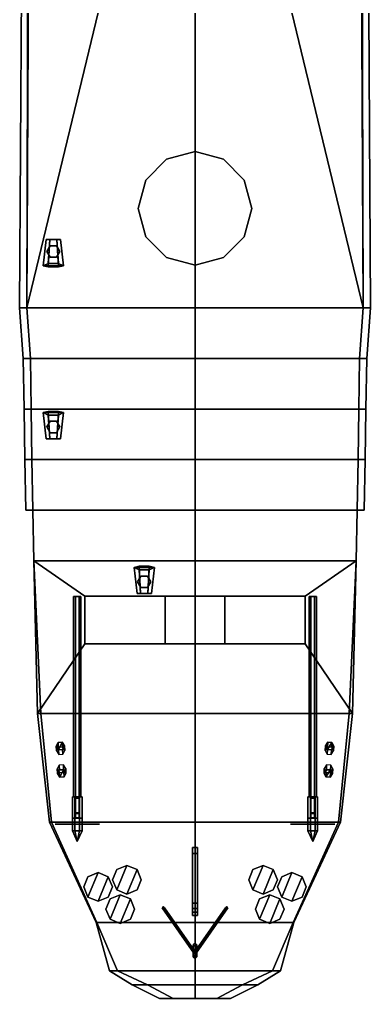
# Model space of a CAD drawing. Extents: x -2.9 to 2.9, y -19.2 to 18.7.
# Drawn here: x -2.93 to 2.93, y -19.18 to -2.79 of the extents above; entities that cross this region are included whole.
import ezdxf

# ---------------------------------------------------------------- set-up
doc = ezdxf.new("R2010")
doc.units = 0
doc.layers.get('0').update_dxf_attribs({"linetype": 'CONTINUOUS'})

msp = doc.modelspace()

# ---------------------------------------------------------------- linework, layer by layer
for points in [[(-2.773, 0.361, 0.52), (-2.814, -7.614, 0.5), (-2.934, -7.614, 0.5), (-2.888, 0.361, 0.52)], [(-2.934, -7.614, 0.5), (-2.934, -7.614, 0.71), (-2.888, 0.361, 0.73), (-2.888, 0.361, 0.52)], [(-2.888, 0.361, 0.73), (-2.934, -7.614, 0.71), (-2.814, -7.614, 0.71), (-2.772, 0.361, 0.73)], [(0, -7.614, -1.644), (-2.814, -7.614, -1.551), (-2.788, 0.361, -1.568), (0, 0.361, -1.644)], [(-2.773, 0.361, 0.52), (-2.788, 0.361, -1.568), (-2.814, -7.614, -1.551), (-2.814, -7.614, 0.5)], [(-1.18, -0.84, 0.78), (-2.771, 0.361, 0.78), (-2.814, -7.614, 0.78)], [(-2.771, 0.361, 0.78), (-2.772, 0.361, 0.73), (-2.814, -7.614, 0.71), (-2.814, -7.614, 0.78)], [(0, 0.361, -1.644), (2.788, 0.361, -1.568), (2.814, -7.614, -1.551), (0, -7.614, -1.644)], [(2.771, 0.361, 0.78), (1.18, -0.84, 0.78), (2.814, -7.614, 0.78)], [(2.771, 0.361, 0.73), (2.814, -7.614, 0.71), (2.934, -7.614, 0.71), (2.891, 0.361, 0.73)], [(2.814, -7.614, 0.78), (2.814, -7.614, 0.71), (2.771, 0.361, 0.73), (2.771, 0.361, 0.78)], [(2.814, -7.614, 0.5), (2.814, -7.614, -1.551), (2.788, 0.361, -1.568), (2.773, 0.361, 0.52)], [(2.891, 0.361, 0.52), (2.934, -7.614, 0.5), (2.814, -7.614, 0.5), (2.773, 0.361, 0.52)], [(2.934, -7.614, 0.71), (2.934, -7.614, 0.5), (2.891, 0.361, 0.52), (2.891, 0.361, 0.73)], [(1.18, -0.84, 0.78), (-1.18, -0.84, 0.78), (-2.814, -7.614, 0.78), (2.814, -7.614, 0.78)], [(0, -5, 0.78), (-0.475, -5.127, 0.78), (-0.475, -5.127, 1.11), (0, -5, 1.11)], [(0.475, -5.127, 0.78), (0, -5, 0.78), (0, -5, 1.11), (0.475, -5.127, 1.11)], [(-0.475, -5.127, 0.78), (-0.823, -5.475, 0.78), (-0.823, -5.475, 1.11), (-0.475, -5.127, 1.11)], [(0.823, -5.475, 0.78), (0.475, -5.127, 0.78), (0.475, -5.127, 1.11), (0.823, -5.475, 1.11)], [(-0.823, -5.475, 0.78), (-0.95, -5.95, 0.78), (-0.95, -5.95, 1.11), (-0.823, -5.475, 1.11)], [(0.95, -5.95, 0.78), (0.823, -5.475, 0.78), (0.823, -5.475, 1.11), (0.95, -5.95, 1.11)], [(-0.95, -5.95, 0.78), (-0.823, -6.425, 0.78), (-0.823, -6.425, 1.11), (-0.95, -5.95, 1.11)], [(0.823, -6.425, 0.78), (0.95, -5.95, 0.78), (0.95, -5.95, 1.11), (0.823, -6.425, 1.11)], [(-2.43, -6.47, 1.254), (-2.49, -6.47, 1.15), (-2.54, -6.91, 1.15), (-2.455, -6.93, 1.297)], [(-2.49, -6.47, 1.15), (-2.43, -6.47, 1.046), (-2.455, -6.87, 1.003), (-2.54, -6.91, 1.15)], [(-2.31, -6.47, 1.046), (-2.43, -6.47, 1.046), (-2.49, -6.47, 1.15), (-2.25, -6.47, 1.15)], [(-2.25, -6.47, 1.15), (-2.49, -6.47, 1.15), (-2.43, -6.47, 1.254), (-2.31, -6.47, 1.254)], [(-2.31, -6.47, 1.254), (-2.43, -6.47, 1.254), (-2.455, -6.93, 1.297), (-2.285, -6.93, 1.297)], [(-2.43, -6.47, 1.046), (-2.31, -6.47, 1.046), (-2.285, -6.87, 1.003), (-2.455, -6.87, 1.003)], [(-2.25, -6.47, 1.15), (-2.31, -6.47, 1.254), (-2.285, -6.93, 1.297), (-2.2, -6.91, 1.15)], [(-2.31, -6.47, 1.046), (-2.25, -6.47, 1.15), (-2.2, -6.91, 1.15), (-2.285, -6.87, 1.003)], [(-0.823, -6.425, 0.78), (-0.475, -6.773, 0.78), (-0.475, -6.773, 1.11), (-0.823, -6.425, 1.11)], [(0.475, -6.773, 0.78), (0.823, -6.425, 0.78), (0.823, -6.425, 1.11), (0.475, -6.773, 1.11)], [(-2.425, -6.575, 0.78), (-2.48, -6.67, 0.78), (-2.48, -6.67, 1.11), (-2.425, -6.575, 1.04)], [(-2.48, -6.67, 0.78), (-2.425, -6.765, 0.78), (-2.425, -6.765, 1.02), (-2.48, -6.67, 1.11)], [(-2.315, -6.575, 0.78), (-2.425, -6.575, 0.78), (-2.425, -6.575, 1.04), (-2.315, -6.575, 1.04)], [(-2.26, -6.67, 0.78), (-2.315, -6.575, 0.78), (-2.315, -6.575, 1.04), (-2.26, -6.67, 1.11)], [(-2.315, -6.765, 0.78), (-2.26, -6.67, 0.78), (-2.26, -6.67, 1.11), (-2.315, -6.765, 1.02)], [(-2.2, -6.91, 1.15), (-2.54, -6.91, 1.15), (-2.455, -6.87, 1.003), (-2.285, -6.87, 1.003)], [(-2.425, -6.765, 0.78), (-2.315, -6.765, 0.78), (-2.315, -6.765, 1.02), (-2.425, -6.765, 1.02)], [(-0.475, -6.773, 0.78), (0, -6.9, 0.78), (0, -6.9, 1.11), (-0.475, -6.773, 1.11)], [(0, -6.9, 0.78), (0.475, -6.773, 0.78), (0.475, -6.773, 1.11), (0, -6.9, 1.11)], [(-2.285, -6.93, 1.297), (-2.455, -6.93, 1.297), (-2.54, -6.91, 1.15), (-2.2, -6.91, 1.15)], [(-2.874, -8.461, 0.5), (-2.874, -8.461, 0.71), (-2.934, -7.614, 0.71), (-2.934, -7.614, 0.5)], [(-2.934, -7.614, 0.71), (-2.874, -8.461, 0.71), (-2.754, -8.461, 0.71), (-2.814, -7.614, 0.71)], [(-2.814, -7.614, 0.5), (-2.754, -8.461, 0.5), (-2.874, -8.461, 0.5), (-2.934, -7.614, 0.5)], [(-2.814, -7.614, 0.5), (-2.814, -7.614, -1.551), (-2.754, -8.461, -1.424), (-2.754, -8.461, 0.5)], [(0, -8.461, -1.644), (-2.754, -8.461, -1.424), (-2.814, -7.614, -1.551), (0, -7.614, -1.644)], [(2.814, -7.614, 0.78), (-2.814, -7.614, 0.78), (-2.754, -8.461, 0.78), (2.754, -8.461, 0.78)], [(-2.814, -7.614, 0.78), (-2.814, -7.614, 0.71), (-2.754, -8.461, 0.71), (-2.754, -8.461, 0.78)], [(0, -7.614, -1.644), (2.814, -7.614, -1.551), (2.754, -8.461, -1.424), (0, -8.461, -1.644)], [(2.754, -8.461, 0.5), (2.754, -8.461, -1.424), (2.814, -7.614, -1.551), (2.814, -7.614, 0.5)], [(2.814, -7.614, 0.71), (2.754, -8.461, 0.71), (2.874, -8.461, 0.71), (2.934, -7.614, 0.71)], [(2.934, -7.614, 0.5), (2.874, -8.461, 0.5), (2.754, -8.461, 0.5), (2.814, -7.614, 0.5)], [(2.754, -8.461, 0.78), (2.754, -8.461, 0.71), (2.814, -7.614, 0.71), (2.814, -7.614, 0.78)], [(2.874, -8.461, 0.71), (2.874, -8.461, 0.5), (2.934, -7.614, 0.5), (2.934, -7.614, 0.71)], [(-2.858, -9.309, 0.5), (-2.858, -9.309, 0.71), (-2.874, -8.461, 0.71), (-2.874, -8.461, 0.5)], [(-2.754, -8.461, 0.5), (-2.738, -9.309, 0.5), (-2.858, -9.309, 0.5), (-2.874, -8.461, 0.5)], [(-2.874, -8.461, 0.71), (-2.858, -9.309, 0.71), (-2.738, -9.309, 0.71), (-2.754, -8.461, 0.71)], [(-2.754, -8.461, 0.5), (-2.754, -8.461, -1.424), (-2.738, -9.309, -1.339), (-2.738, -9.309, 0.5)], [(0, -9.309, -1.644), (-2.738, -9.309, -1.339), (-2.754, -8.461, -1.424), (0, -8.461, -1.644)], [(2.754, -8.461, 0.78), (-2.754, -8.461, 0.78), (-2.738, -9.309, 0.78), (2.738, -9.309, 0.78)], [(-2.754, -8.461, 0.78), (-2.754, -8.461, 0.71), (-2.738, -9.309, 0.71), (-2.738, -9.309, 0.78)], [(0, -8.461, -1.644), (2.754, -8.461, -1.424), (2.738, -9.309, -1.339), (0, -9.309, -1.644)], [(2.738, -9.309, 0.5), (2.738, -9.309, -1.339), (2.754, -8.461, -1.424), (2.754, -8.461, 0.5)], [(2.874, -8.461, 0.5), (2.858, -9.309, 0.5), (2.738, -9.309, 0.5), (2.754, -8.461, 0.5)], [(2.754, -8.461, 0.71), (2.738, -9.309, 0.71), (2.858, -9.309, 0.71), (2.874, -8.461, 0.71)], [(2.738, -9.309, 0.78), (2.738, -9.309, 0.71), (2.754, -8.461, 0.71), (2.754, -8.461, 0.78)], [(2.858, -9.309, 0.71), (2.858, -9.309, 0.5), (2.874, -8.461, 0.5), (2.874, -8.461, 0.71)], [(-2.858, -9.309, 0.71), (-2.849, -10.156, 0.71), (-2.729, -10.156, 0.71), (-2.738, -9.309, 0.71)], [(-2.849, -10.156, 0.5), (-2.849, -10.156, 0.71), (-2.858, -9.309, 0.71), (-2.858, -9.309, 0.5)], [(-2.738, -9.309, 0.5), (-2.729, -10.156, 0.5), (-2.849, -10.156, 0.5), (-2.858, -9.309, 0.5)], [(-2.738, -9.309, 0.5), (-2.738, -9.309, -1.339), (-2.729, -10.156, -1.254), (-2.729, -10.156, 0.5)], [(0, -10.156, -1.644), (-2.729, -10.156, -1.254), (-2.738, -9.309, -1.339), (0, -9.309, -1.644)], [(2.738, -9.309, 0.78), (-2.738, -9.309, 0.78), (-2.729, -10.156, 0.78), (2.729, -10.156, 0.78)], [(-2.738, -9.309, 0.78), (-2.738, -9.309, 0.71), (-2.729, -10.156, 0.71), (-2.729, -10.156, 0.78)], [(0, -9.309, -1.644), (2.738, -9.309, -1.339), (2.729, -10.156, -1.254), (0, -10.156, -1.644)], [(2.729, -10.156, 0.5), (2.729, -10.156, -1.254), (2.738, -9.309, -1.339), (2.738, -9.309, 0.5)], [(2.738, -9.309, 0.71), (2.729, -10.156, 0.71), (2.849, -10.156, 0.71), (2.858, -9.309, 0.71)], [(2.858, -9.309, 0.5), (2.849, -10.156, 0.5), (2.729, -10.156, 0.5), (2.738, -9.309, 0.5)], [(2.729, -10.156, 0.78), (2.729, -10.156, 0.71), (2.738, -9.309, 0.71), (2.738, -9.309, 0.78)], [(2.849, -10.156, 0.71), (2.849, -10.156, 0.5), (2.858, -9.309, 0.5), (2.858, -9.309, 0.71)], [(-2.49, -9.81, 1.15), (-2.43, -9.81, 1.254), (-2.455, -9.35, 1.297), (-2.54, -9.37, 1.15)], [(-2.455, -9.35, 1.297), (-2.285, -9.35, 1.297), (-2.2, -9.37, 1.15), (-2.54, -9.37, 1.15)], [(-2.43, -9.81, 1.046), (-2.49, -9.81, 1.15), (-2.54, -9.37, 1.15), (-2.455, -9.41, 1.003)], [(-2.54, -9.37, 1.15), (-2.2, -9.37, 1.15), (-2.285, -9.41, 1.003), (-2.455, -9.41, 1.003)], [(-2.43, -9.81, 1.254), (-2.31, -9.81, 1.254), (-2.285, -9.35, 1.297), (-2.455, -9.35, 1.297)], [(-2.31, -9.81, 1.046), (-2.43, -9.81, 1.046), (-2.455, -9.41, 1.003), (-2.285, -9.41, 1.003)], [(-2.31, -9.81, 1.254), (-2.25, -9.81, 1.15), (-2.2, -9.37, 1.15), (-2.285, -9.35, 1.297)], [(-2.25, -9.81, 1.15), (-2.31, -9.81, 1.046), (-2.285, -9.41, 1.003), (-2.2, -9.37, 1.15)], [(-2.425, -9.515, 0.78), (-2.48, -9.61, 0.78), (-2.48, -9.61, 1.11), (-2.425, -9.515, 1.02)], [(-2.48, -9.61, 0.78), (-2.425, -9.705, 0.78), (-2.425, -9.705, 1.04), (-2.48, -9.61, 1.11)], [(-2.315, -9.515, 0.78), (-2.425, -9.515, 0.78), (-2.425, -9.515, 1.02), (-2.315, -9.515, 1.02)], [(-2.26, -9.61, 0.78), (-2.315, -9.515, 0.78), (-2.315, -9.515, 1.02), (-2.26, -9.61, 1.11)], [(-2.315, -9.705, 0.78), (-2.26, -9.61, 0.78), (-2.26, -9.61, 1.11), (-2.315, -9.705, 1.04)], [(-2.49, -9.81, 1.15), (-2.25, -9.81, 1.15), (-2.31, -9.81, 1.254), (-2.43, -9.81, 1.254)], [(-2.43, -9.81, 1.046), (-2.31, -9.81, 1.046), (-2.25, -9.81, 1.15), (-2.49, -9.81, 1.15)], [(-2.425, -9.705, 0.78), (-2.315, -9.705, 0.78), (-2.315, -9.705, 1.04), (-2.425, -9.705, 1.04)], [(-2.729, -10.156, 0.5), (-2.712, -11.004, 0.5), (-2.832, -11.004, 0.5), (-2.849, -10.156, 0.5)], [(-2.849, -10.156, 0.71), (-2.832, -11.004, 0.71), (-2.712, -11.004, 0.71), (-2.729, -10.156, 0.71)], [(-2.832, -11.004, 0.5), (-2.832, -11.004, 0.71), (-2.849, -10.156, 0.71), (-2.849, -10.156, 0.5)], [(-2.729, -10.156, 0.5), (-2.729, -10.156, -1.254), (-2.712, -11.004, -1.152), (-2.712, -11.004, 0.5)], [(0, -11.004, -1.644), (-2.712, -11.004, -1.152), (-2.729, -10.156, -1.254), (0, -10.156, -1.644)], [(2.729, -10.156, 0.78), (-2.729, -10.156, 0.78), (-2.712, -11.004, 0.78), (2.712, -11.004, 0.78)], [(-2.729, -10.156, 0.78), (-2.729, -10.156, 0.71), (-2.712, -11.004, 0.71), (-2.712, -11.004, 0.78)], [(0, -10.156, -1.644), (2.729, -10.156, -1.254), (2.712, -11.004, -1.152), (0, -11.004, -1.644)], [(2.712, -11.004, 0.5), (2.712, -11.004, -1.152), (2.729, -10.156, -1.254), (2.729, -10.156, 0.5)], [(2.849, -10.156, 0.5), (2.832, -11.004, 0.5), (2.712, -11.004, 0.5), (2.729, -10.156, 0.5)], [(2.729, -10.156, 0.71), (2.712, -11.004, 0.71), (2.832, -11.004, 0.71), (2.849, -10.156, 0.71)], [(2.712, -11.004, 0.78), (2.712, -11.004, 0.71), (2.729, -10.156, 0.71), (2.729, -10.156, 0.78)], [(2.832, -11.004, 0.71), (2.832, -11.004, 0.5), (2.849, -10.156, 0.5), (2.849, -10.156, 0.71)], [(-2.712, -11.004, 0.5), (-2.712, -11.004, 0.71), (-2.832, -11.004, 0.71), (-2.832, -11.004, 0.5)], [(-2.712, -11.004, 0.78), (-2.712, -11.004, -1.152), (-2.695, -11.851, -0.974), (-2.695, -11.851, 0.78)], [(0, -11.851, -1.407), (-2.695, -11.851, -0.974), (-2.712, -11.004, -1.152), (0, -11.004, -1.644)], [(2.712, -11.004, 0.78), (-2.712, -11.004, 0.78), (-2.695, -11.851, 0.78), (2.695, -11.851, 0.78)], [(0, -11.004, -1.644), (2.712, -11.004, -1.152), (2.695, -11.851, -0.974), (0, -11.851, -1.407)], [(2.695, -11.851, 0.78), (2.695, -11.851, -0.974), (2.712, -11.004, -1.152), (2.712, -11.004, 0.78)], [(2.712, -11.004, 0.71), (2.712, -11.004, 0.5), (2.832, -11.004, 0.5), (2.832, -11.004, 0.71)], [(-2.695, -11.851, 0.78), (-2.695, -11.851, -0.974), (-2.577, -14.409, -0.661), (-2.636, -14.409, 0.78)], [(0, -14.409, -1.059), (-2.577, -14.409, -0.661), (-2.695, -11.851, -0.974), (0, -11.851, -1.407)], [(-1.84, -12.44, 0.78), (-2.695, -11.851, 0.78), (-2.636, -14.409, 0.78), (-1.84, -13.24, 0.78)], [(2.695, -11.851, 0.78), (-2.695, -11.851, 0.78), (-1.84, -12.44, 0.78), (1.84, -12.44, 0.78)], [(-0.935, -11.94, 1.297), (-0.765, -11.94, 1.297), (-0.68, -11.96, 1.15), (-1.02, -11.96, 1.15)], [(-0.97, -12.4, 1.15), (-0.91, -12.4, 1.254), (-0.935, -11.94, 1.297), (-1.02, -11.96, 1.15)], [(-1.02, -11.96, 1.15), (-0.68, -11.96, 1.15), (-0.765, -12, 1.003), (-0.935, -12, 1.003)], [(-0.91, -12.4, 1.046), (-0.97, -12.4, 1.15), (-1.02, -11.96, 1.15), (-0.935, -12, 1.003)], [(-0.91, -12.4, 1.254), (-0.79, -12.4, 1.254), (-0.765, -11.94, 1.297), (-0.935, -11.94, 1.297)], [(-0.79, -12.4, 1.254), (-0.73, -12.4, 1.15), (-0.68, -11.96, 1.15), (-0.765, -11.94, 1.297)], [(-0.73, -12.4, 1.15), (-0.79, -12.4, 1.046), (-0.765, -12, 1.003), (-0.68, -11.96, 1.15)], [(0, -11.851, -1.407), (2.695, -11.851, -0.974), (2.577, -14.409, -0.661), (0, -14.409, -1.059)], [(2.695, -11.851, 0.78), (1.84, -12.44, 0.78), (1.84, -13.24, 0.78), (2.636, -14.409, 0.78)], [(2.636, -14.409, 0.78), (2.577, -14.409, -0.661), (2.695, -11.851, -0.974), (2.695, -11.851, 0.78)], [(-0.905, -12.105, 0.78), (-0.96, -12.2, 0.78), (-0.96, -12.2, 1.11), (-0.905, -12.105, 1.02)], [(-0.79, -12.4, 1.046), (-0.91, -12.4, 1.046), (-0.935, -12, 1.003), (-0.765, -12, 1.003)], [(-0.795, -12.105, 0.78), (-0.905, -12.105, 0.78), (-0.905, -12.105, 1.02), (-0.795, -12.105, 1.02)], [(-0.74, -12.2, 0.78), (-0.795, -12.105, 0.78), (-0.795, -12.105, 1.02), (-0.74, -12.2, 1.11)], [(-0.96, -12.2, 0.78), (-0.905, -12.295, 0.78), (-0.905, -12.295, 1.04), (-0.96, -12.2, 1.11)], [(-0.795, -12.295, 0.78), (-0.74, -12.2, 0.78), (-0.74, -12.2, 1.11), (-0.795, -12.295, 1.04)], [(-2.03, -12.45, -0.82), (-2, -12.45, -0.872), (-2, -15.8, -0.982), (-2.03, -15.8, -0.93)], [(-2, -12.45, -0.768), (-2.03, -12.45, -0.82), (-2.03, -15.8, -0.93), (-2, -15.8, -0.878)], [(-2, -12.45, -0.872), (-1.94, -12.45, -0.872), (-1.94, -15.8, -0.982), (-2, -15.8, -0.982)], [(-1.94, -12.45, -0.768), (-2, -12.45, -0.768), (-2, -15.8, -0.878), (-1.94, -15.8, -0.878)], [(-1.94, -12.45, -0.872), (-1.91, -12.45, -0.82), (-1.91, -15.8, -0.93), (-1.94, -15.8, -0.982)], [(-1.91, -12.45, -0.82), (-1.94, -12.45, -0.768), (-1.94, -15.8, -0.878), (-1.91, -15.8, -0.93)], [(-1.84, -12.44, 0.78), (-1.84, -13.24, 0.78), (-1.84, -13.24, 1.44), (-1.84, -12.44, 1.44)], [(-1.84, -12.44, 1.44), (-1.84, -13.24, 1.44), (-0.5, -13.24, 1.44), (-0.5, -12.44, 1.44)], [(-0.5, -12.44, 1.44), (-0.5, -12.44, 0.78), (-1.84, -12.44, 0.78), (-1.84, -12.44, 1.44)], [(-0.91, -12.4, 1.046), (-0.79, -12.4, 1.046), (-0.73, -12.4, 1.15), (-0.97, -12.4, 1.15)], [(-0.97, -12.4, 1.15), (-0.73, -12.4, 1.15), (-0.79, -12.4, 1.254), (-0.91, -12.4, 1.254)], [(-0.905, -12.295, 0.78), (-0.795, -12.295, 0.78), (-0.795, -12.295, 1.04), (-0.905, -12.295, 1.04)], [(-0.5, -13.24, 1.44), (-0.5, -13.24, 0.78), (-0.5, -12.44, 0.78), (-0.5, -12.44, 1.44)], [(0.5, -12.44, 0.78), (-0.5, -12.44, 0.78), (-0.5, -13.24, 0.78), (0.5, -13.24, 0.78)], [(0.5, -12.44, 0.78), (0.5, -13.24, 0.78), (0.5, -13.24, 1.44), (0.5, -12.44, 1.44)], [(0.5, -12.44, 1.44), (0.5, -13.24, 1.44), (1.84, -13.24, 1.44), (1.84, -12.44, 1.44)], [(1.84, -12.44, 1.44), (1.84, -12.44, 0.78), (0.5, -12.44, 0.78), (0.5, -12.44, 1.44)], [(1.84, -13.24, 1.44), (1.84, -13.24, 0.78), (1.84, -12.44, 0.78), (1.84, -12.44, 1.44)], [(1.94, -12.45, -0.768), (1.91, -12.45, -0.82), (1.91, -15.8, -0.93), (1.94, -15.8, -0.878)], [(1.91, -12.45, -0.82), (1.94, -12.45, -0.872), (1.94, -15.8, -0.982), (1.91, -15.8, -0.93)], [(2, -12.45, -0.768), (1.94, -12.45, -0.768), (1.94, -15.8, -0.878), (2, -15.8, -0.878)], [(1.94, -12.45, -0.872), (2, -12.45, -0.872), (2, -15.8, -0.982), (1.94, -15.8, -0.982)], [(2.03, -12.45, -0.82), (2, -12.45, -0.768), (2, -15.8, -0.878), (2.03, -15.8, -0.93)], [(2, -12.45, -0.872), (2.03, -12.45, -0.82), (2.03, -15.8, -0.93), (2, -15.8, -0.982)], [(1.84, -13.24, 0.78), (-1.84, -13.24, 0.78), (-2.636, -14.409, 0.78), (2.636, -14.409, 0.78)], [(-1.84, -13.24, 1.44), (-1.84, -13.24, 0.78), (-0.5, -13.24, 0.78), (-0.5, -13.24, 1.44)], [(0.5, -13.24, 1.44), (0.5, -13.24, 0.78), (1.84, -13.24, 0.78), (1.84, -13.24, 1.44)], [(-2.636, -14.409, 0.78), (-2.577, -14.409, -0.661), (-2.399, -16.227, -0.356), (-2.432, -16.227, 0.78)], [(2.636, -14.409, 0.78), (-2.636, -14.409, 0.78), (-2.432, -16.227, 0.78), (2.432, -16.227, 0.78)], [(0, -16.227, -0.678), (-2.399, -16.227, -0.356), (-2.577, -14.409, -0.661), (0, -14.409, -1.059)], [(0, -14.409, -1.059), (2.577, -14.409, -0.661), (2.399, -16.227, -0.356), (0, -16.227, -0.678)], [(2.432, -16.227, 0.78), (2.399, -16.227, -0.356), (2.577, -14.409, -0.661), (2.636, -14.409, 0.78)], [(-2.291, -14.892, 1.01), (-2.322, -14.954, 1.01), (-2.284, -15.013, 1.01), (-2.221, -14.888, 1.01)], [(-2.286, -14.972, 0.78), (-2.318, -15.034, 0.78), (-2.322, -14.954, 1.01), (-2.291, -14.892, 1.01)], [(-2.217, -14.968, 0.78), (-2.286, -14.972, 0.78), (-2.291, -14.892, 1.01), (-2.221, -14.888, 1.01)], [(-2.221, -14.888, 1.01), (-2.284, -15.013, 1.01), (-2.214, -15.009, 1.01), (-2.183, -14.947, 1.01)], [(-2.178, -15.027, 0.78), (-2.217, -14.968, 0.78), (-2.221, -14.888, 1.01), (-2.183, -14.947, 1.01)], [(2.217, -14.968, 0.78), (2.178, -15.027, 0.78), (2.183, -14.947, 1.01), (2.221, -14.888, 1.01)], [(2.221, -14.888, 1.01), (2.183, -14.947, 1.01), (2.214, -15.009, 1.01), (2.291, -14.892, 1.01)], [(2.291, -14.892, 1.01), (2.214, -15.009, 1.01), (2.284, -15.013, 1.01), (2.322, -14.954, 1.01)], [(2.286, -14.972, 0.78), (2.217, -14.968, 0.78), (2.221, -14.888, 1.01), (2.291, -14.892, 1.01)], [(2.318, -15.034, 0.78), (2.286, -14.972, 0.78), (2.291, -14.892, 1.01), (2.322, -14.954, 1.01)], [(-2.318, -15.034, 0.78), (-2.28, -15.093, 0.78), (-2.284, -15.013, 1.01), (-2.322, -14.954, 1.01)], [(-2.28, -15.093, 0.78), (-2.21, -15.089, 0.78), (-2.214, -15.009, 1.01), (-2.284, -15.013, 1.01)], [(-2.21, -15.089, 0.78), (-2.178, -15.027, 0.78), (-2.183, -14.947, 1.01), (-2.214, -15.009, 1.01)], [(2.178, -15.027, 0.78), (2.21, -15.089, 0.78), (2.214, -15.009, 1.01), (2.183, -14.947, 1.01)], [(2.21, -15.089, 0.78), (2.28, -15.093, 0.78), (2.284, -15.013, 1.01), (2.214, -15.009, 1.01)], [(2.28, -15.093, 0.78), (2.318, -15.034, 0.78), (2.322, -14.954, 1.01), (2.284, -15.013, 1.01)], [(-2.271, -15.271, 0.78), (-2.303, -15.333, 0.78), (-2.298, -15.413, 1.01), (-2.267, -15.351, 1.01)], [(-2.303, -15.333, 0.78), (-2.264, -15.392, 0.78), (-2.26, -15.472, 1.01), (-2.298, -15.413, 1.01)], [(-2.26, -15.472, 1.01), (-2.197, -15.347, 1.01), (-2.267, -15.351, 1.01), (-2.298, -15.413, 1.01)], [(-2.201, -15.267, 0.78), (-2.271, -15.271, 0.78), (-2.267, -15.351, 1.01), (-2.197, -15.347, 1.01)], [(-2.264, -15.392, 0.78), (-2.195, -15.389, 0.78), (-2.19, -15.468, 1.01), (-2.26, -15.472, 1.01)], [(-2.19, -15.468, 1.01), (-2.159, -15.406, 1.01), (-2.197, -15.347, 1.01), (-2.26, -15.472, 1.01)], [(-2.163, -15.326, 0.78), (-2.201, -15.267, 0.78), (-2.197, -15.347, 1.01), (-2.159, -15.406, 1.01)], [(-2.195, -15.389, 0.78), (-2.163, -15.326, 0.78), (-2.159, -15.406, 1.01), (-2.19, -15.468, 1.01)], [(2.201, -15.267, 0.78), (2.163, -15.326, 0.78), (2.159, -15.406, 1.01), (2.197, -15.347, 1.01)], [(2.163, -15.326, 0.78), (2.195, -15.389, 0.78), (2.19, -15.468, 1.01), (2.159, -15.406, 1.01)], [(2.19, -15.468, 1.01), (2.267, -15.351, 1.01), (2.197, -15.347, 1.01), (2.159, -15.406, 1.01)], [(2.26, -15.472, 1.01), (2.298, -15.413, 1.01), (2.267, -15.351, 1.01), (2.19, -15.468, 1.01)], [(2.195, -15.389, 0.78), (2.264, -15.392, 0.78), (2.26, -15.472, 1.01), (2.19, -15.468, 1.01)], [(2.271, -15.271, 0.78), (2.201, -15.267, 0.78), (2.197, -15.347, 1.01), (2.267, -15.351, 1.01)], [(2.264, -15.392, 0.78), (2.303, -15.333, 0.78), (2.298, -15.413, 1.01), (2.26, -15.472, 1.01)], [(2.303, -15.333, 0.78), (2.271, -15.271, 0.78), (2.267, -15.351, 1.01), (2.298, -15.413, 1.01)], [(-2.01, -15.8, -0.861), (-2.05, -15.8, -0.93), (-2.05, -16.16, -0.95), (-2.01, -16.16, -0.881)], [(-2.05, -15.8, -0.93), (-2.01, -15.8, -0.999), (-2.01, -16.16, -1.019), (-2.05, -16.16, -0.95)], [(-2.01, -15.8, -0.999), (-1.93, -15.8, -0.999), (-1.93, -16.16, -1.019), (-2.01, -16.16, -1.019)], [(-1.93, -15.8, -0.861), (-2.01, -15.8, -0.861), (-2.01, -16.16, -0.881), (-1.93, -16.16, -0.881)], [(-2, -15.82, -0.66), (-2, -15.8, -0.42), (-1.94, -15.8, -0.42), (-1.94, -15.82, -0.66)], [(-2, -16.07, -0.37), (-2, -15.8, -0.42), (-2, -15.82, -0.66), (-2, -16.08, -0.66)], [(-2, -15.83, -0.87), (-2, -16.15, -0.88), (-2, -16.08, -0.66), (-2, -15.82, -0.66)], [(-1.94, -15.82, -0.66), (-1.94, -15.83, -0.87), (-2, -15.83, -0.87), (-2, -15.82, -0.66)], [(-1.94, -15.82, -0.66), (-1.94, -15.8, -0.42), (-1.94, -16.07, -0.37), (-1.94, -16.08, -0.66)], [(-1.94, -16.08, -0.66), (-1.94, -16.15, -0.88), (-1.94, -15.83, -0.87), (-1.94, -15.82, -0.66)], [(-1.93, -15.8, -0.999), (-1.89, -15.8, -0.93), (-1.89, -16.16, -0.95), (-1.93, -16.16, -1.019)], [(-1.89, -15.8, -0.93), (-1.93, -15.8, -0.861), (-1.93, -16.16, -0.881), (-1.89, -16.16, -0.95)], [(1.89, -15.8, -0.93), (1.93, -15.8, -0.999), (1.93, -16.16, -1.019), (1.89, -16.16, -0.95)], [(1.93, -15.8, -0.861), (1.89, -15.8, -0.93), (1.89, -16.16, -0.95), (1.93, -16.16, -0.881)], [(1.93, -15.8, -0.999), (2.01, -15.8, -0.999), (2.01, -16.16, -1.019), (1.93, -16.16, -1.019)], [(2.01, -15.8, -0.861), (1.93, -15.8, -0.861), (1.93, -16.16, -0.881), (2.01, -16.16, -0.881)], [(1.94, -16.07, -0.37), (1.94, -15.8, -0.42), (1.94, -15.82, -0.66), (1.94, -16.08, -0.66)], [(1.94, -15.82, -0.66), (1.94, -15.8, -0.42), (2, -15.8, -0.42), (2, -15.82, -0.66)], [(1.94, -15.83, -0.87), (1.94, -16.15, -0.88), (1.94, -16.08, -0.66), (1.94, -15.82, -0.66)], [(2, -15.82, -0.66), (2, -15.83, -0.87), (1.94, -15.83, -0.87), (1.94, -15.82, -0.66)], [(2, -15.82, -0.66), (2, -15.8, -0.42), (2, -16.07, -0.37), (2, -16.08, -0.66)], [(2, -16.08, -0.66), (2, -16.15, -0.88), (2, -15.83, -0.87), (2, -15.82, -0.66)], [(2.01, -15.8, -0.999), (2.05, -15.8, -0.93), (2.05, -16.16, -0.95), (2.01, -16.16, -1.019)], [(2.05, -15.8, -0.93), (2.01, -15.8, -0.861), (2.01, -16.16, -0.881), (2.05, -16.16, -0.95)], [(-2.05, -16.16, -0.95), (-2.01, -16.16, -1.019), (-2.01, -16.37, -1.019), (-2.05, -16.37, -0.95)], [(-2.01, -16.16, -0.881), (-2.05, -16.16, -0.95), (-2.05, -16.37, -0.95), (-2.01, -16.37, -0.881)], [(-2.01, -16.16, -1.019), (-1.93, -16.16, -1.019), (-1.93, -16.37, -1.019), (-2.01, -16.37, -1.019)], [(-1.93, -16.16, -0.881), (-2.01, -16.16, -0.881), (-2.01, -16.37, -0.881), (-1.93, -16.37, -0.881)], [(-1.94, -16.08, -0.66), (-1.94, -16.07, -0.37), (-2, -16.07, -0.37), (-2, -16.08, -0.66)], [(-2, -16.08, -0.66), (-2, -16.15, -0.88), (-1.94, -16.15, -0.88), (-1.94, -16.08, -0.66)], [(-1.93, -16.16, -1.019), (-1.89, -16.16, -0.95), (-1.89, -16.37, -0.95), (-1.93, -16.37, -1.019)], [(-1.89, -16.16, -0.95), (-1.93, -16.16, -0.881), (-1.93, -16.37, -0.881), (-1.89, -16.37, -0.95)], [(1.93, -16.16, -0.881), (1.89, -16.16, -0.95), (1.89, -16.37, -0.95), (1.93, -16.37, -0.881)], [(1.89, -16.16, -0.95), (1.93, -16.16, -1.019), (1.93, -16.37, -1.019), (1.89, -16.37, -0.95)], [(2.01, -16.16, -0.881), (1.93, -16.16, -0.881), (1.93, -16.37, -0.881), (2.01, -16.37, -0.881)], [(1.93, -16.16, -1.019), (2.01, -16.16, -1.019), (2.01, -16.37, -1.019), (1.93, -16.37, -1.019)], [(2, -16.08, -0.66), (2, -16.07, -0.37), (1.94, -16.07, -0.37), (1.94, -16.08, -0.66)], [(1.94, -16.08, -0.66), (1.94, -16.15, -0.88), (2, -16.15, -0.88), (2, -16.08, -0.66)], [(2.05, -16.16, -0.95), (2.01, -16.16, -0.881), (2.01, -16.37, -0.881), (2.05, -16.37, -0.95)], [(2.01, -16.16, -1.019), (2.05, -16.16, -0.95), (2.05, -16.37, -0.95), (2.01, -16.37, -1.019)], [(-2.432, -16.227, 0.78), (-2.399, -16.227, -0.356), (-1.644, -17.904, 0.077), (-1.653, -17.904, 0.78)], [(2.432, -16.227, 0.78), (-2.432, -16.227, 0.78), (-1.653, -17.904, 0.78), (1.653, -17.904, 0.78)], [(0, -17.904, -0.364), (-1.644, -17.904, 0.077), (-2.399, -16.227, -0.356), (0, -16.227, -0.678)], [(-2.19, -16.26, -0.81), (-2.34, -16.26, -1.02), (-2.13, -16.26, -1.07), (-1.97, -16.26, -0.95)], [(-1.97, -16.26, -0.95), (-2.13, -16.26, -1.07), (-2.34, -16.26, -1.02), (-2.19, -16.26, -0.81)], [(-2.11, -16.26, -1.17), (-1.9, -16.26, -1.32), (-1.85, -16.26, -1.11), (-1.97, -16.26, -0.95)], [(-1.97, -16.26, -0.95), (-1.85, -16.26, -1.11), (-1.9, -16.26, -1.32), (-2.11, -16.26, -1.17)], [(-1.97, -16.26, -0.95), (-2.09, -16.26, -0.79), (-2.04, -16.26, -0.58), (-1.83, -16.26, -0.73)], [(-1.83, -16.26, -0.73), (-2.04, -16.26, -0.58), (-2.09, -16.26, -0.79), (-1.97, -16.26, -0.95)], [(-2.05, -16.37, -0.95), (-2.01, -16.37, -1.019), (-1.97, -16.55, -0.95)], [(-2.01, -16.37, -0.881), (-2.05, -16.37, -0.95), (-1.97, -16.55, -0.95)], [(-2.01, -16.37, -1.019), (-1.93, -16.37, -1.019), (-1.97, -16.55, -0.95)], [(-1.93, -16.37, -0.881), (-2.01, -16.37, -0.881), (-1.97, -16.55, -0.95)], [(-1.75, -16.26, -1.09), (-1.6, -16.26, -0.88), (-1.81, -16.26, -0.83), (-1.97, -16.26, -0.95)], [(-1.97, -16.26, -0.95), (-1.81, -16.26, -0.83), (-1.6, -16.26, -0.88), (-1.75, -16.26, -1.09)], [(-1.93, -16.37, -1.019), (-1.89, -16.37, -0.95), (-1.97, -16.55, -0.95)], [(-1.89, -16.37, -0.95), (-1.93, -16.37, -0.881), (-1.97, -16.55, -0.95)], [(0, -16.227, -0.678), (2.399, -16.227, -0.356), (1.644, -17.904, 0.077), (0, -17.904, -0.364)], [(1.97, -16.26, -0.95), (1.81, -16.26, -1.07), (1.6, -16.26, -1.02), (1.75, -16.26, -0.81)], [(1.75, -16.26, -0.81), (1.6, -16.26, -1.02), (1.81, -16.26, -1.07), (1.97, -16.26, -0.95)], [(1.653, -17.904, 0.78), (1.644, -17.904, 0.077), (2.399, -16.227, -0.356), (2.432, -16.227, 0.78)], [(1.97, -16.26, -0.95), (2.09, -16.26, -1.11), (2.04, -16.26, -1.32), (1.83, -16.26, -1.17)], [(1.83, -16.26, -1.17), (2.04, -16.26, -1.32), (2.09, -16.26, -1.11), (1.97, -16.26, -0.95)], [(1.97, -16.26, -0.95), (1.85, -16.26, -0.79), (1.9, -16.26, -0.58), (2.11, -16.26, -0.73)], [(2.11, -16.26, -0.73), (1.9, -16.26, -0.58), (1.85, -16.26, -0.79), (1.97, -16.26, -0.95)], [(1.93, -16.37, -0.881), (1.89, -16.37, -0.95), (1.97, -16.55, -0.95)], [(1.89, -16.37, -0.95), (1.93, -16.37, -1.019), (1.97, -16.55, -0.95)], [(2.01, -16.37, -0.881), (1.93, -16.37, -0.881), (1.97, -16.55, -0.95)], [(1.93, -16.37, -1.019), (2.01, -16.37, -1.019), (1.97, -16.55, -0.95)], [(1.97, -16.26, -0.95), (2.13, -16.26, -0.83), (2.34, -16.26, -0.88), (2.19, -16.26, -1.09)], [(2.19, -16.26, -1.09), (2.34, -16.26, -0.88), (2.13, -16.26, -0.83), (1.97, -16.26, -0.95)], [(2.05, -16.37, -0.95), (2.01, -16.37, -0.881), (1.97, -16.55, -0.95)], [(2.01, -16.37, -1.019), (2.05, -16.37, -0.95), (1.97, -16.55, -0.95)], [(-0.04, -16.65, -1.44), (-0.04, -16.75, -1.5), (-0.04, -16.75, -0.59), (-0.04, -16.65, -0.65)], [(-0.04, -16.65, -0.65), (-0.04, -16.75, -0.59), (0.04, -16.75, -0.59), (0.04, -16.65, -0.65)], [(0.04, -16.65, -0.65), (0.04, -16.65, -1.44), (-0.04, -16.65, -1.44), (-0.04, -16.65, -0.65)], [(0.04, -16.65, -1.44), (0.04, -16.75, -1.5), (-0.04, -16.75, -1.5), (-0.04, -16.65, -1.44)], [(0.04, -16.75, -0.59), (0.04, -16.75, -1.5), (0.04, -16.65, -1.44), (0.04, -16.65, -0.65)], [(-0.04, -16.75, -0.59), (-0.04, -17.73, -0.59), (0.04, -17.73, -0.59), (0.04, -16.75, -0.59)], [(-0.04, -16.75, -1.5), (-0.04, -17.58, -1.5), (-0.04, -17.73, -0.59), (-0.04, -16.75, -0.59)], [(0.04, -16.75, -1.5), (0.04, -17.58, -1.5), (-0.04, -17.58, -1.5), (-0.04, -16.75, -1.5)], [(0.04, -17.73, -0.59), (0.04, -17.58, -1.5), (0.04, -16.75, -1.5), (0.04, -16.75, -0.59)], [(-1.31, -17.36, 1.33), (-1.14, -16.95, 1.33), (-1.31, -17.02, 1.33), (-1.38, -17.19, 1.33)], [(-1.31, -17.02, 0.78), (-1.38, -17.19, 0.78), (-1.38, -17.19, 1.33), (-1.31, -17.02, 1.33)], [(-1.14, -16.95, 0.78), (-1.31, -17.02, 0.78), (-1.31, -17.02, 1.33), (-1.14, -16.95, 1.33)], [(-1.14, -17.43, 1.33), (-0.97, -17.02, 1.33), (-1.14, -16.95, 1.33), (-1.31, -17.36, 1.33)], [(-0.97, -17.02, 0.78), (-1.14, -16.95, 0.78), (-1.14, -16.95, 1.33), (-0.97, -17.02, 1.33)], [(-0.97, -17.36, 1.33), (-0.9, -17.19, 1.33), (-0.97, -17.02, 1.33), (-1.14, -17.43, 1.33)], [(-0.9, -17.19, 0.78), (-0.97, -17.02, 0.78), (-0.97, -17.02, 1.33), (-0.9, -17.19, 1.33)], [(0.97, -17.36, 1.33), (1.14, -16.95, 1.33), (0.97, -17.02, 1.33), (0.9, -17.19, 1.33)], [(0.9, -17.19, 1.33), (0.97, -17.02, 1.33), (0.97, -17.02, 0.78), (0.9, -17.19, 0.78)], [(0.97, -17.02, 1.33), (1.14, -16.95, 1.33), (1.14, -16.95, 0.78), (0.97, -17.02, 0.78)], [(1.14, -17.43, 1.33), (1.31, -17.02, 1.33), (1.14, -16.95, 1.33), (0.97, -17.36, 1.33)], [(1.14, -16.95, 1.33), (1.31, -17.02, 1.33), (1.31, -17.02, 0.78), (1.14, -16.95, 0.78)], [(1.31, -17.36, 1.33), (1.38, -17.19, 1.33), (1.31, -17.02, 1.33), (1.14, -17.43, 1.33)], [(1.31, -17.02, 1.33), (1.38, -17.19, 1.33), (1.38, -17.19, 0.78), (1.31, -17.02, 0.78)], [(-1.79, -17.48, 1.33), (-1.62, -17.07, 1.33), (-1.79, -17.14, 1.33), (-1.86, -17.31, 1.33)], [(-1.79, -17.14, 0.78), (-1.86, -17.31, 0.78), (-1.86, -17.31, 1.33), (-1.79, -17.14, 1.33)], [(-1.62, -17.07, 0.78), (-1.79, -17.14, 0.78), (-1.79, -17.14, 1.33), (-1.62, -17.07, 1.33)], [(-1.62, -17.55, 1.33), (-1.45, -17.14, 1.33), (-1.62, -17.07, 1.33), (-1.79, -17.48, 1.33)], [(-1.45, -17.14, 0.78), (-1.62, -17.07, 0.78), (-1.62, -17.07, 1.33), (-1.45, -17.14, 1.33)], [(-1.45, -17.48, 1.33), (-1.38, -17.31, 1.33), (-1.45, -17.14, 1.33), (-1.62, -17.55, 1.33)], [(-1.38, -17.31, 0.78), (-1.45, -17.14, 0.78), (-1.45, -17.14, 1.33), (-1.38, -17.31, 1.33)], [(-1.38, -17.19, 0.78), (-1.31, -17.36, 0.78), (-1.31, -17.36, 1.33), (-1.38, -17.19, 1.33)], [(-0.97, -17.36, 0.78), (-0.9, -17.19, 0.78), (-0.9, -17.19, 1.33), (-0.97, -17.36, 1.33)], [(0.97, -17.36, 1.33), (0.9, -17.19, 1.33), (0.9, -17.19, 0.78), (0.97, -17.36, 0.78)], [(1.38, -17.19, 1.33), (1.31, -17.36, 1.33), (1.31, -17.36, 0.78), (1.38, -17.19, 0.78)], [(1.45, -17.48, 1.33), (1.62, -17.07, 1.33), (1.45, -17.14, 1.33), (1.38, -17.31, 1.33)], [(1.38, -17.31, 1.33), (1.45, -17.14, 1.33), (1.45, -17.14, 0.78), (1.38, -17.31, 0.78)], [(1.45, -17.14, 1.33), (1.62, -17.07, 1.33), (1.62, -17.07, 0.78), (1.45, -17.14, 0.78)], [(1.62, -17.55, 1.33), (1.79, -17.14, 1.33), (1.62, -17.07, 1.33), (1.45, -17.48, 1.33)], [(1.62, -17.07, 1.33), (1.79, -17.14, 1.33), (1.79, -17.14, 0.78), (1.62, -17.07, 0.78)], [(1.79, -17.48, 1.33), (1.86, -17.31, 1.33), (1.79, -17.14, 1.33), (1.62, -17.55, 1.33)], [(1.79, -17.14, 1.33), (1.86, -17.31, 1.33), (1.86, -17.31, 0.78), (1.79, -17.14, 0.78)], [(-1.86, -17.31, 0.78), (-1.79, -17.48, 0.78), (-1.79, -17.48, 1.33), (-1.86, -17.31, 1.33)], [(-1.45, -17.48, 0.78), (-1.38, -17.31, 0.78), (-1.38, -17.31, 1.33), (-1.45, -17.48, 1.33)], [(-1.31, -17.36, 0.78), (-1.14, -17.43, 0.78), (-1.14, -17.43, 1.33), (-1.31, -17.36, 1.33)], [(-1.14, -17.43, 0.78), (-0.97, -17.36, 0.78), (-0.97, -17.36, 1.33), (-1.14, -17.43, 1.33)], [(1.14, -17.43, 1.33), (0.97, -17.36, 1.33), (0.97, -17.36, 0.78), (1.14, -17.43, 0.78)], [(1.31, -17.36, 1.33), (1.14, -17.43, 1.33), (1.14, -17.43, 0.78), (1.31, -17.36, 0.78)], [(1.45, -17.48, 1.33), (1.38, -17.31, 1.33), (1.38, -17.31, 0.78), (1.45, -17.48, 0.78)], [(1.86, -17.31, 1.33), (1.79, -17.48, 1.33), (1.79, -17.48, 0.78), (1.86, -17.31, 0.78)], [(-1.79, -17.48, 0.78), (-1.62, -17.55, 0.78), (-1.62, -17.55, 1.33), (-1.79, -17.48, 1.33)], [(-1.62, -17.55, 0.78), (-1.45, -17.48, 0.78), (-1.45, -17.48, 1.33), (-1.62, -17.55, 1.33)], [(-1.42, -17.85, 1.33), (-1.25, -17.44, 1.33), (-1.42, -17.51, 1.33), (-1.49, -17.68, 1.33)], [(-1.42, -17.51, 0.78), (-1.49, -17.68, 0.78), (-1.49, -17.68, 1.33), (-1.42, -17.51, 1.33)], [(-1.25, -17.44, 0.78), (-1.42, -17.51, 0.78), (-1.42, -17.51, 1.33), (-1.25, -17.44, 1.33)], [(-1.25, -17.92, 1.33), (-1.08, -17.51, 1.33), (-1.25, -17.44, 1.33), (-1.42, -17.85, 1.33)], [(-1.08, -17.51, 0.78), (-1.25, -17.44, 0.78), (-1.25, -17.44, 1.33), (-1.08, -17.51, 1.33)], [(-1.08, -17.85, 1.33), (-1.01, -17.68, 1.33), (-1.08, -17.51, 1.33), (-1.25, -17.92, 1.33)], [(-1.01, -17.68, 0.78), (-1.08, -17.51, 0.78), (-1.08, -17.51, 1.33), (-1.01, -17.68, 1.33)], [(1.08, -17.85, 1.33), (1.25, -17.44, 1.33), (1.08, -17.51, 1.33), (1.01, -17.68, 1.33)], [(1.01, -17.68, 1.33), (1.08, -17.51, 1.33), (1.08, -17.51, 0.78), (1.01, -17.68, 0.78)], [(1.08, -17.51, 1.33), (1.25, -17.44, 1.33), (1.25, -17.44, 0.78), (1.08, -17.51, 0.78)], [(1.25, -17.92, 1.33), (1.42, -17.51, 1.33), (1.25, -17.44, 1.33), (1.08, -17.85, 1.33)], [(1.25, -17.44, 1.33), (1.42, -17.51, 1.33), (1.42, -17.51, 0.78), (1.25, -17.44, 0.78)], [(1.42, -17.85, 1.33), (1.49, -17.68, 1.33), (1.42, -17.51, 1.33), (1.25, -17.92, 1.33)], [(1.42, -17.51, 1.33), (1.49, -17.68, 1.33), (1.49, -17.68, 0.78), (1.42, -17.51, 0.78)], [(1.62, -17.55, 1.33), (1.45, -17.48, 1.33), (1.45, -17.48, 0.78), (1.62, -17.55, 0.78)], [(1.79, -17.48, 1.33), (1.62, -17.55, 1.33), (1.62, -17.55, 0.78), (1.79, -17.48, 0.78)], [(-1.49, -17.68, 0.78), (-1.42, -17.85, 0.78), (-1.42, -17.85, 1.33), (-1.49, -17.68, 1.33)], [(-1.08, -17.85, 0.78), (-1.01, -17.68, 0.78), (-1.01, -17.68, 1.33), (-1.08, -17.85, 1.33)], [(-0.53, -17.64, 0.78), (-0.55, -17.66, 0.78), (-0.02, -18.42, 2.91), (0, -18.4, 2.91)], [(-0.55, -17.66, 0.78), (-0.53, -17.68, 0.78), (0, -18.44, 2.91), (-0.02, -18.42, 2.91)], [(-0.51, -17.66, 0.78), (-0.53, -17.64, 0.78), (0, -18.4, 2.91), (0.02, -18.42, 2.91)], [(-0.53, -17.68, 0.78), (-0.51, -17.66, 0.78), (0.02, -18.42, 2.91), (0, -18.44, 2.91)], [(-0.04, -17.58, -1.5), (-0.04, -17.67, -1.42), (-0.04, -17.79, -0.67), (-0.04, -17.73, -0.59)], [(0.04, -17.58, -1.5), (0.04, -17.67, -1.42), (-0.04, -17.67, -1.42), (-0.04, -17.58, -1.5)], [(-0.04, -17.79, -0.67), (-0.04, -17.67, -1.42), (0.04, -17.67, -1.42), (0.04, -17.79, -0.67)], [(0.53, -17.64, 0.78), (0.51, -17.66, 0.78), (-0.02, -18.42, 2.91), (0, -18.4, 2.91)], [(0.51, -17.66, 0.78), (0.53, -17.68, 0.78), (0, -18.44, 2.91), (-0.02, -18.42, 2.91)], [(0.55, -17.66, 0.78), (0.53, -17.64, 0.78), (0, -18.4, 2.91), (0.02, -18.42, 2.91)], [(0.53, -17.68, 0.78), (0.55, -17.66, 0.78), (0.02, -18.42, 2.91), (0, -18.44, 2.91)], [(0.04, -17.79, -0.67), (0.04, -17.67, -1.42), (0.04, -17.58, -1.5), (0.04, -17.73, -0.59)], [(1.08, -17.85, 1.33), (1.01, -17.68, 1.33), (1.01, -17.68, 0.78), (1.08, -17.85, 0.78)], [(1.49, -17.68, 1.33), (1.42, -17.85, 1.33), (1.42, -17.85, 0.78), (1.49, -17.68, 0.78)], [(-1.42, -17.85, 0.78), (-1.25, -17.92, 0.78), (-1.25, -17.92, 1.33), (-1.42, -17.85, 1.33)], [(-1.25, -17.92, 0.78), (-1.08, -17.85, 0.78), (-1.08, -17.85, 1.33), (-1.25, -17.92, 1.33)], [(-0.04, -17.73, -0.59), (-0.04, -17.79, -0.67), (0.04, -17.79, -0.67), (0.04, -17.73, -0.59)], [(1.25, -17.92, 1.33), (1.08, -17.85, 1.33), (1.08, -17.85, 0.78), (1.25, -17.92, 0.78)], [(1.42, -17.85, 1.33), (1.25, -17.92, 1.33), (1.25, -17.92, 0.78), (1.42, -17.85, 0.78)], [(-1.653, -17.904, 0.78), (-1.644, -17.904, 0.077), (-1.297, -18.712, 0.187), (-1.432, -18.712, 0.78)], [(1.653, -17.904, 0.78), (-1.653, -17.904, 0.78), (-1.432, -18.712, 0.78), (1.432, -18.712, 0.78)], [(0, -18.712, -0.101), (-1.297, -18.712, 0.187), (-1.644, -17.904, 0.077), (0, -17.904, -0.364)], [(0, -17.904, -0.364), (1.644, -17.904, 0.077), (1.297, -18.712, 0.187), (0, -18.712, -0.101)], [(1.432, -18.712, 0.78), (1.297, -18.712, 0.187), (1.644, -17.904, 0.077), (1.653, -17.904, 0.78)], [(0, -18.25, 0.78), (-0.03, -18.28, 0.78), (-0.03, -18.48, 3.68), (0, -18.45, 3.68)], [(-0.03, -18.28, 0.78), (0, -18.31, 0.78), (0, -18.51, 3.68), (-0.03, -18.48, 3.68)], [(0.03, -18.28, 0.78), (0, -18.25, 0.78), (0, -18.45, 3.68), (0.03, -18.48, 3.68)], [(0, -18.31, 0.78), (0.03, -18.28, 0.78), (0.03, -18.48, 3.68), (0, -18.51, 3.68)], [(0, -18.45, 3.68), (-0.03, -18.48, 3.68), (0, -18.51, 3.68), (0.03, -18.48, 3.68)], [(-1.432, -18.712, 0.78), (-1.297, -18.712, 0.187), (-0.797, -18.949, 0.373), (-1.051, -18.949, 0.78)], [(1.432, -18.712, 0.78), (-1.432, -18.712, 0.78), (-1.051, -18.949, 0.78), (1.051, -18.949, 0.78)], [(0, -18.949, 0.178), (-0.797, -18.949, 0.373), (-1.297, -18.712, 0.187), (0, -18.712, -0.101)], [(0, -18.712, -0.101), (1.297, -18.712, 0.187), (0.797, -18.949, 0.373), (0, -18.949, 0.178)], [(1.051, -18.949, 0.78), (0.797, -18.949, 0.373), (1.297, -18.712, 0.187), (1.432, -18.712, 0.78)], [(-1.051, -18.949, 0.78), (-0.797, -18.949, 0.373), (-0.364, -19.177, 0.577), (-0.593, -19.177, 0.78)], [(1.051, -18.949, 0.78), (-1.051, -18.949, 0.78), (-0.593, -19.177, 0.78), (0.593, -19.177, 0.78)], [(0, -19.177, 0.509), (-0.364, -19.177, 0.577), (-0.797, -18.949, 0.373), (0, -18.949, 0.178)], [(0, -18.949, 0.178), (0.797, -18.949, 0.373), (0.364, -19.177, 0.577), (0, -19.177, 0.509)], [(0.593, -19.177, 0.78), (0.364, -19.177, 0.577), (0.797, -18.949, 0.373), (1.051, -18.949, 0.78)], [(0.593, -19.177, 0.78), (-0.593, -19.177, 0.78), (-0.364, -19.177, 0.577), (0.364, -19.177, 0.577)], [(0.364, -19.177, 0.577), (-0.364, -19.177, 0.577), (0, -19.177, 0.509)]]:
    msp.add_3dface(points)

doc.saveas('drawing.dxf')
